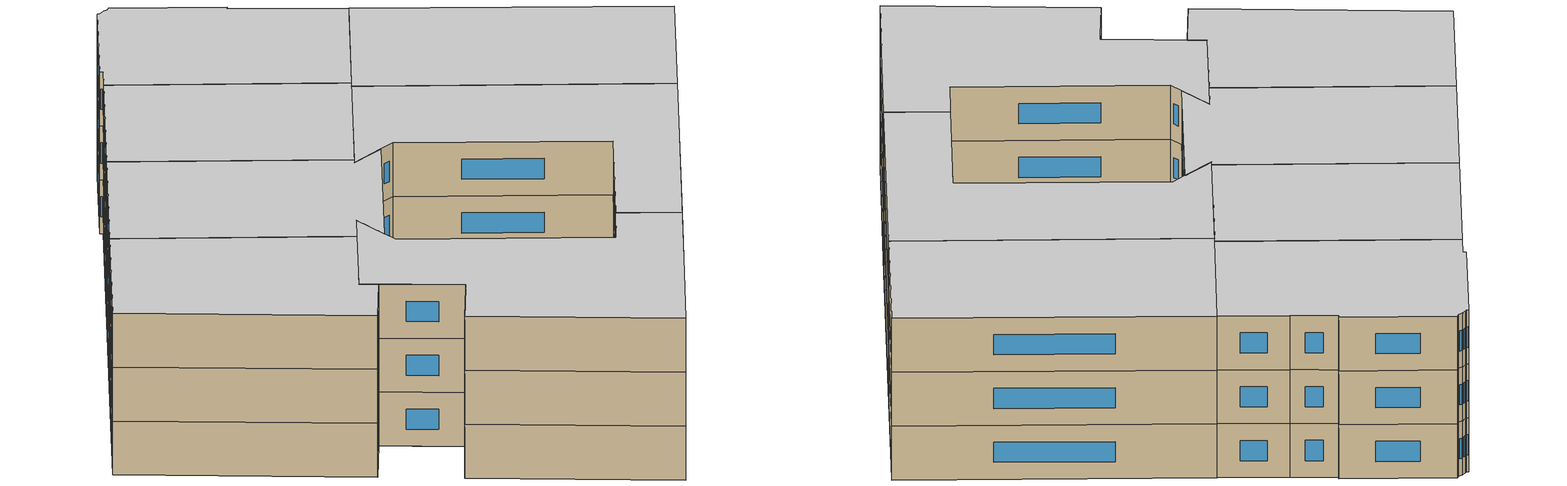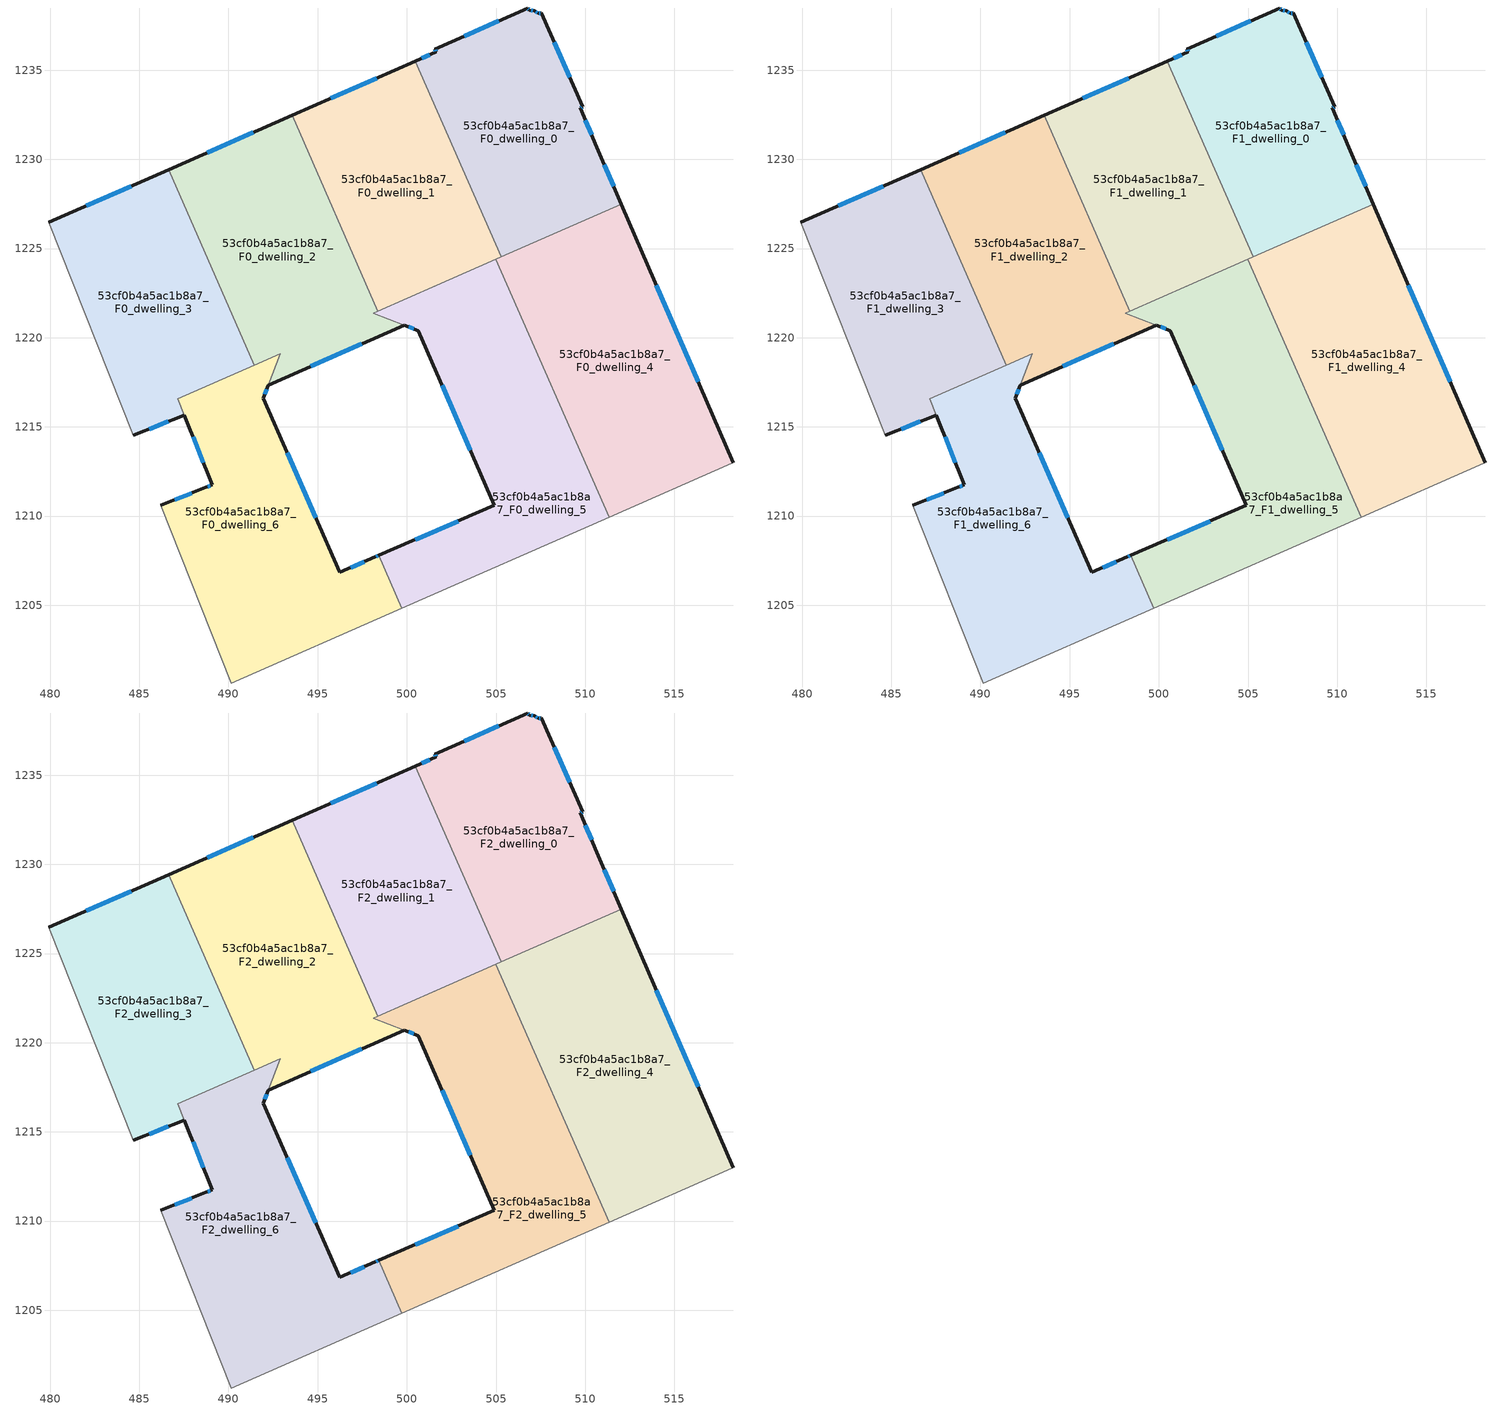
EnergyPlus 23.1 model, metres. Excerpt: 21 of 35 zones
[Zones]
53cf0b4a5ac1b8a7_F0_dwelling_0
 floor ground (EU_floor_Construction): 507.54,1238.21 509.86,1232.94 509.73,1232.89 510.64,1230.69 512.03,1227.48 505.29,1224.53 500.47,1235.51 501.64,1236.03 501.58,1236.19 506.77,1238.49 506.86,1238.37 506.89,1238.38 507.15,1238.33 507.39,1238.19 z0
 wall outside (EU_wall_Construction): 512.03,1227.48 510.64,1230.69 509.73,1232.89 509.86,1232.94 507.54,1238.21 507.39,1238.19 507.15,1238.33 506.89,1238.38 506.86,1238.37 506.77,1238.49 501.58,1236.19 501.64,1236.03 500.47,1235.51 z0:3
 wall to 53cf0b4a5ac1b8a7_F0_dwelling_1 (EU_wall_Construction): 500.47,1235.51 505.29,1224.53 z0:3
 wall to 53cf0b4a5ac1b8a7_F0_dwelling_4 (EU_wall_Construction): 505.29,1224.53 512.03,1227.48 z0:3
 window (EU_Window_Construction): 506.83,1238.41 506.8,1238.45 / 507.07,1238.35 506.97,1238.36 / 507.31,1238.23 507.22,1238.29 / 507.49,1238.21 507.44,1238.19 / 509.13,1234.59 508.26,1236.56 / 509.77,1232.91 509.82,1232.92 / 510.35,1231.38 510.02,1232.2 / 511.59,1228.49 511.07,1229.69 / 501.28,1235.87 500.84,1235.67 / 501.6,1236.14 501.62,1236.08 / 505.14,1237.77 503.21,1236.91 z0.94:2.06
53cf0b4a5ac1b8a7_F0_dwelling_1
 floor ground (EU_floor_Construction): 500.47,1235.51 505.29,1224.53 498.38,1221.49 493.56,1232.47 z0
 wall outside (EU_wall_Construction): 500.47,1235.51 493.56,1232.47 z0:3
 wall to 53cf0b4a5ac1b8a7_F0_dwelling_2 (EU_wall_Construction): 493.56,1232.47 498.38,1221.49 z0:3
 wall to 53cf0b4a5ac1b8a7_F0_dwelling_5 (EU_wall_Construction): 498.38,1221.49 504.99,1224.4 z0:3
 wall to 53cf0b4a5ac1b8a7_F0_dwelling_4 (EU_wall_Construction): 504.99,1224.4 505.29,1224.53 z0:3
 window (EU_Window_Construction): 498.31,1234.56 495.73,1233.43 z0.94:2.06
53cf0b4a5ac1b8a7_F0_dwelling_2
 floor ground (EU_floor_Construction): 493.56,1232.47 498.38,1221.49 498.11,1221.38 499.85,1220.71 492.23,1217.35 492.91,1219.1 491.46,1218.46 486.65,1229.43 z0
 wall outside (EU_wall_Construction): 493.56,1232.47 486.65,1229.43 / 492.23,1217.35 499.85,1220.71 z0:3
 wall to 53cf0b4a5ac1b8a7_F0_dwelling_6 (EU_wall_Construction): 491.46,1218.46 492.91,1219.1 492.23,1217.35 z0:3
 wall to 53cf0b4a5ac1b8a7_F0_dwelling_3 (EU_wall_Construction): 486.65,1229.43 491.46,1218.46 z0:3
 wall to 53cf0b4a5ac1b8a7_F0_dwelling_5 (EU_wall_Construction): 499.85,1220.71 498.11,1221.38 498.38,1221.49 z0:3
 window (EU_Window_Construction): 491.39,1231.52 488.81,1230.38 / 494.62,1218.4 497.46,1219.65 z0.94:2.06
53cf0b4a5ac1b8a7_F0_dwelling_3
 floor ground (EU_floor_Construction): 486.65,1229.43 491.45,1218.46 487.17,1216.58 487.53,1215.66 484.66,1214.53 479.92,1226.47 z0
 wall outside (EU_wall_Construction): 484.66,1214.53 487.53,1215.66 / 486.65,1229.43 479.92,1226.47 z0:3
 wall adiabatic (EU_wall_Construction): 479.92,1226.47 484.66,1214.53 z0:3
 wall to 53cf0b4a5ac1b8a7_F0_dwelling_6 (EU_wall_Construction): 487.53,1215.66 487.16,1216.58 / 487.17,1216.58 491.45,1218.46 z0:3
 window (EU_Window_Construction): 485.56,1214.88 486.63,1215.31 / 484.54,1228.5 482.03,1227.4 z0.94:2.06
53cf0b4a5ac1b8a7_F0_dwelling_4
 floor ground (EU_floor_Construction): 512.03,1227.48 518.3,1212.99 518.21,1212.95 511.34,1209.93 504.99,1224.4 z0
 wall outside (EU_wall_Construction): 518.3,1212.99 512.03,1227.48 z0:3
 wall to 53cf0b4a5ac1b8a7_F0_dwelling_5 (EU_wall_Construction): 504.99,1224.4 511.34,1209.93 z0:3
 wall adiabatic (EU_wall_Construction): 511.34,1209.93 518.21,1212.95 518.3,1212.99 / 504.99,1224.4 501.42,1222.83 / 504.99,1224.4 501.42,1222.83 z0:3
 window (EU_Window_Construction): 516.34,1217.53 514,1222.94 z0.94:2.06
53cf0b4a5ac1b8a7_F0_dwelling_5
 floor ground (EU_floor_Construction): 504.99,1224.4 511.34,1209.93 499.73,1204.84 498.43,1207.79 504.9,1210.61 500.64,1220.4 499.85,1220.71 498.11,1221.38 z0
 wall outside (EU_wall_Construction): 499.85,1220.71 500.64,1220.4 504.9,1210.61 498.43,1207.79 z0:3
 wall adiabatic (EU_wall_Construction): 499.73,1204.84 511.34,1209.93 z0:3
 wall to 53cf0b4a5ac1b8a7_F0_dwelling_6 (EU_wall_Construction): 498.43,1207.79 499.73,1204.84 z0:3
 window (EU_Window_Construction): 502.87,1209.72 500.46,1208.67 / 501.98,1217.33 503.57,1213.68 / 500.1,1220.62 500.39,1220.5 z0.94:2.06
53cf0b4a5ac1b8a7_F0_dwelling_6
 floor ground (EU_floor_Construction): 492.91,1219.1 491.94,1216.61 496.24,1206.84 498.24,1207.71 498.43,1207.79 499.73,1204.84 490.16,1200.64 486.21,1210.6 488.73,1211.61 489.08,1211.75 487.16,1216.58 z0
 wall outside (EU_wall_Construction): 498.43,1207.79 498.24,1207.71 496.24,1206.84 491.94,1216.61 492.23,1217.35 / 487.53,1215.66 489.08,1211.75 488.73,1211.61 486.21,1210.6 z0:3
 wall adiabatic (EU_wall_Construction): 486.21,1210.6 490.16,1200.64 499.73,1204.84 z0:3
 window (EU_Window_Construction): 497.61,1207.43 496.87,1207.11 / 498.37,1207.76 498.3,1207.73 / 487.94,1211.29 487,1210.92 / 488.97,1211.71 488.84,1211.65 / 494.89,1209.9 493.29,1213.55 / 492.03,1216.84 492.14,1217.12 / 488.01,1214.44 488.6,1212.98 z0.94:2.06
53cf0b4a5ac1b8a7_F1_dwelling_0
 floor to 53cf0b4a5ac1b8a7_F0_dwelling_0 (EU_floor_Construction): 507.54,1238.21 509.86,1232.94 509.73,1232.89 510.64,1230.69 512.03,1227.48 505.29,1224.53 500.47,1235.51 501.64,1236.03 501.58,1236.19 506.77,1238.49 506.86,1238.37 506.89,1238.38 507.15,1238.33 507.39,1238.19 z3
 wall outside (EU_wall_Construction): 512.03,1227.48 510.64,1230.69 509.73,1232.89 509.86,1232.94 507.54,1238.21 507.39,1238.19 507.15,1238.33 506.89,1238.38 506.86,1238.37 506.77,1238.49 501.58,1236.19 501.64,1236.03 500.47,1235.51 z3:6
 wall to 53cf0b4a5ac1b8a7_F1_dwelling_1 (EU_wall_Construction): 500.47,1235.51 505.29,1224.53 z3:6
 wall to 53cf0b4a5ac1b8a7_F1_dwelling_4 (EU_wall_Construction): 505.29,1224.53 512.03,1227.48 z3:6
 window (EU_Window_Construction): 506.83,1238.41 506.8,1238.45 / 507.07,1238.35 506.97,1238.36 / 507.31,1238.23 507.22,1238.29 / 507.49,1238.21 507.44,1238.19 / 509.13,1234.59 508.26,1236.56 / 509.77,1232.91 509.82,1232.92 / 510.35,1231.38 510.02,1232.2 / 511.59,1228.49 511.07,1229.69 / 501.28,1235.87 500.84,1235.67 / 501.6,1236.14 501.62,1236.08 / 505.14,1237.77 503.21,1236.91 z3.94:5.06
53cf0b4a5ac1b8a7_F1_dwelling_1
 floor to 53cf0b4a5ac1b8a7_F0_dwelling_1 (EU_floor_Construction): 500.47,1235.51 505.29,1224.53 498.38,1221.49 493.56,1232.47 z3
 wall outside (EU_wall_Construction): 500.47,1235.51 493.56,1232.47 z3:6
 wall to 53cf0b4a5ac1b8a7_F1_dwelling_2 (EU_wall_Construction): 493.56,1232.47 498.38,1221.49 z3:6
 wall to 53cf0b4a5ac1b8a7_F1_dwelling_5 (EU_wall_Construction): 498.38,1221.49 504.99,1224.4 z3:6
 wall to 53cf0b4a5ac1b8a7_F1_dwelling_4 (EU_wall_Construction): 504.99,1224.4 505.29,1224.53 z3:6
 window (EU_Window_Construction): 498.31,1234.56 495.73,1233.43 z3.94:5.06
53cf0b4a5ac1b8a7_F1_dwelling_2
 floor to 53cf0b4a5ac1b8a7_F0_dwelling_2 (EU_floor_Construction): 493.56,1232.47 498.38,1221.49 498.11,1221.38 499.85,1220.71 492.23,1217.35 492.91,1219.1 491.46,1218.46 486.65,1229.43 z3
 wall outside (EU_wall_Construction): 493.56,1232.47 486.65,1229.43 / 492.23,1217.35 499.85,1220.71 z3:6
 wall to 53cf0b4a5ac1b8a7_F1_dwelling_6 (EU_wall_Construction): 491.46,1218.46 492.91,1219.1 492.23,1217.35 z3:6
 wall to 53cf0b4a5ac1b8a7_F1_dwelling_3 (EU_wall_Construction): 486.65,1229.43 491.46,1218.46 z3:6
 wall to 53cf0b4a5ac1b8a7_F1_dwelling_5 (EU_wall_Construction): 499.85,1220.71 498.11,1221.38 498.38,1221.49 z3:6
 window (EU_Window_Construction): 491.39,1231.52 488.81,1230.38 / 494.62,1218.4 497.46,1219.65 z3.94:5.06
53cf0b4a5ac1b8a7_F1_dwelling_3
 floor to 53cf0b4a5ac1b8a7_F0_dwelling_3 (EU_floor_Construction): 486.65,1229.43 491.45,1218.46 487.17,1216.58 487.53,1215.66 484.66,1214.53 479.92,1226.47 z3
 wall outside (EU_wall_Construction): 484.66,1214.53 487.53,1215.66 / 486.65,1229.43 479.92,1226.47 z3:6
 wall adiabatic (EU_wall_Construction): 479.92,1226.47 484.66,1214.53 z3:6
 wall to 53cf0b4a5ac1b8a7_F1_dwelling_6 (EU_wall_Construction): 487.53,1215.66 487.16,1216.58 / 487.17,1216.58 491.45,1218.46 z3:6
 window (EU_Window_Construction): 485.56,1214.88 486.63,1215.31 / 484.54,1228.5 482.03,1227.4 z3.94:5.06
53cf0b4a5ac1b8a7_F1_dwelling_4
 floor to 53cf0b4a5ac1b8a7_F0_dwelling_4 (EU_floor_Construction): 512.03,1227.48 518.3,1212.99 518.21,1212.95 511.34,1209.93 504.99,1224.4 z3
 wall outside (EU_wall_Construction): 518.3,1212.99 512.03,1227.48 z3:6
 wall to 53cf0b4a5ac1b8a7_F1_dwelling_5 (EU_wall_Construction): 504.99,1224.4 511.34,1209.93 z3:6
 wall adiabatic (EU_wall_Construction): 511.34,1209.93 518.21,1212.95 518.3,1212.99 / 504.99,1224.4 501.42,1222.83 / 504.99,1224.4 501.42,1222.83 z3:6
 window (EU_Window_Construction): 516.34,1217.53 514,1222.94 z3.94:5.06
53cf0b4a5ac1b8a7_F1_dwelling_5
 floor to 53cf0b4a5ac1b8a7_F0_dwelling_5 (EU_floor_Construction): 504.99,1224.4 511.34,1209.93 499.73,1204.84 498.43,1207.79 504.9,1210.61 500.64,1220.4 499.85,1220.71 498.11,1221.38 z3
 wall outside (EU_wall_Construction): 499.85,1220.71 500.64,1220.4 504.9,1210.61 498.43,1207.79 z3:6
 wall adiabatic (EU_wall_Construction): 499.73,1204.84 511.34,1209.93 z3:6
 wall to 53cf0b4a5ac1b8a7_F1_dwelling_6 (EU_wall_Construction): 498.43,1207.79 499.73,1204.84 z3:6
 window (EU_Window_Construction): 502.87,1209.72 500.46,1208.67 / 501.98,1217.33 503.57,1213.68 / 500.1,1220.62 500.39,1220.5 z3.94:5.06
53cf0b4a5ac1b8a7_F1_dwelling_6
 floor to 53cf0b4a5ac1b8a7_F0_dwelling_6 (EU_floor_Construction): 492.91,1219.1 491.94,1216.61 496.24,1206.84 498.24,1207.71 498.43,1207.79 499.73,1204.84 490.16,1200.64 486.21,1210.6 488.73,1211.61 489.08,1211.75 487.17,1216.58 z3
 wall outside (EU_wall_Construction): 498.43,1207.79 498.24,1207.71 496.24,1206.84 491.94,1216.61 492.23,1217.35 / 487.53,1215.66 489.08,1211.75 488.73,1211.61 486.21,1210.6 z3:6
 wall adiabatic (EU_wall_Construction): 486.21,1210.6 490.16,1200.64 499.73,1204.84 z3:6
 window (EU_Window_Construction): 497.61,1207.43 496.87,1207.11 / 498.37,1207.76 498.3,1207.73 / 487.94,1211.29 487,1210.92 / 488.97,1211.71 488.84,1211.65 / 494.89,1209.9 493.29,1213.55 / 492.03,1216.84 492.14,1217.12 / 488.01,1214.44 488.6,1212.98 z3.94:5.06
53cf0b4a5ac1b8a7_F2_dwelling_0
 floor to 53cf0b4a5ac1b8a7_F1_dwelling_0 (EU_floor_Construction): 507.54,1238.21 509.86,1232.94 509.73,1232.89 510.64,1230.69 512.03,1227.48 505.29,1224.53 500.47,1235.51 501.64,1236.03 501.58,1236.19 506.77,1238.49 506.86,1238.37 506.89,1238.38 507.15,1238.33 507.39,1238.19 z6
 wall outside (EU_wall_Construction): 512.03,1227.48 510.64,1230.69 509.73,1232.89 509.86,1232.94 507.54,1238.21 507.39,1238.19 507.15,1238.33 506.89,1238.38 506.86,1238.37 506.77,1238.49 501.58,1236.19 501.64,1236.03 500.47,1235.51 z6:9
 wall to 53cf0b4a5ac1b8a7_F2_dwelling_1 (EU_wall_Construction): 500.47,1235.51 505.29,1224.53 z6:9
 wall to 53cf0b4a5ac1b8a7_F2_dwelling_4 (EU_wall_Construction): 505.29,1224.53 512.03,1227.48 z6:9
 window (EU_Window_Construction): 506.83,1238.41 506.8,1238.45 / 507.07,1238.35 506.97,1238.36 / 507.31,1238.23 507.22,1238.29 / 507.49,1238.21 507.44,1238.19 / 509.13,1234.59 508.26,1236.56 / 509.77,1232.91 509.82,1232.92 / 510.35,1231.38 510.02,1232.2 / 511.59,1228.49 511.07,1229.69 / 501.28,1235.87 500.84,1235.67 / 501.6,1236.14 501.62,1236.08 / 505.14,1237.77 503.21,1236.91 z6.94:8.06
 ceiling to 53cf0b4a5ac1b8a7_F3_dwelling_0 (EU_floor_Construction): 512.03,1227.48 510.64,1230.69 509.73,1232.89 509.86,1232.94 507.54,1238.21 507.39,1238.19 507.15,1238.33 506.89,1238.38 506.86,1238.37 506.77,1238.49 501.58,1236.19 501.64,1236.03 500.47,1235.51 505.29,1224.53 z9
53cf0b4a5ac1b8a7_F2_dwelling_1
 floor to 53cf0b4a5ac1b8a7_F1_dwelling_1 (EU_floor_Construction): 500.47,1235.51 505.29,1224.53 498.38,1221.49 493.56,1232.47 z6
 wall outside (EU_wall_Construction): 500.47,1235.51 493.56,1232.47 z6:9
 wall to 53cf0b4a5ac1b8a7_F2_dwelling_2 (EU_wall_Construction): 493.56,1232.47 498.38,1221.49 z6:9
 wall to 53cf0b4a5ac1b8a7_F2_dwelling_5 (EU_wall_Construction): 498.38,1221.49 504.99,1224.4 z6:9
 wall to 53cf0b4a5ac1b8a7_F2_dwelling_4 (EU_wall_Construction): 504.99,1224.4 505.29,1224.53 z6:9
 window (EU_Window_Construction): 498.31,1234.56 495.73,1233.43 z6.94:8.06
 ceiling to 53cf0b4a5ac1b8a7_F3_dwelling_1 (EU_floor_Construction): 505.29,1224.53 500.47,1235.51 493.56,1232.47 498.38,1221.49 z9
53cf0b4a5ac1b8a7_F2_dwelling_2
 floor to 53cf0b4a5ac1b8a7_F1_dwelling_2 (EU_floor_Construction): 493.56,1232.47 498.38,1221.49 498.11,1221.38 499.85,1220.71 492.23,1217.35 492.91,1219.1 491.46,1218.46 486.65,1229.43 z6
 wall outside (EU_wall_Construction): 493.56,1232.47 486.65,1229.43 / 492.23,1217.35 499.85,1220.71 z6:9
 wall to 53cf0b4a5ac1b8a7_F2_dwelling_6 (EU_wall_Construction): 491.46,1218.46 492.91,1219.1 492.23,1217.35 z6:9
 wall to 53cf0b4a5ac1b8a7_F2_dwelling_3 (EU_wall_Construction): 486.65,1229.43 491.46,1218.46 z6:9
 wall to 53cf0b4a5ac1b8a7_F2_dwelling_5 (EU_wall_Construction): 499.85,1220.71 498.11,1221.38 498.38,1221.49 z6:9
 window (EU_Window_Construction): 491.39,1231.52 488.81,1230.38 / 494.62,1218.4 497.46,1219.65 z6.94:8.06
 ceiling to 53cf0b4a5ac1b8a7_F3_dwelling_2 (EU_floor_Construction): 499.85,1220.71 498.11,1221.38 498.38,1221.49 493.56,1232.47 486.65,1229.43 491.46,1218.46 492.91,1219.1 492.23,1217.35 z9
53cf0b4a5ac1b8a7_F2_dwelling_3
 floor to 53cf0b4a5ac1b8a7_F1_dwelling_3 (EU_floor_Construction): 486.65,1229.43 491.45,1218.46 487.17,1216.58 487.53,1215.66 484.66,1214.53 479.92,1226.47 z6
 wall outside (EU_wall_Construction): 484.66,1214.53 487.53,1215.66 / 486.65,1229.43 479.92,1226.47 z6:9
 wall adiabatic (EU_wall_Construction): 479.92,1226.47 484.66,1214.53 z6:9
 wall to 53cf0b4a5ac1b8a7_F2_dwelling_6 (EU_wall_Construction): 487.53,1215.66 487.16,1216.58 / 487.17,1216.58 491.45,1218.46 z6:9
 window (EU_Window_Construction): 485.56,1214.88 486.63,1215.31 / 484.54,1228.5 482.03,1227.4 z6.94:8.06
 ceiling to 53cf0b4a5ac1b8a7_F3_dwelling_3 (EU_floor_Construction): 491.45,1218.46 486.65,1229.43 479.92,1226.47 484.66,1214.53 487.53,1215.66 487.17,1216.58 z9
53cf0b4a5ac1b8a7_F2_dwelling_4
 floor to 53cf0b4a5ac1b8a7_F1_dwelling_4 (EU_floor_Construction): 512.03,1227.48 518.3,1212.99 518.21,1212.95 511.34,1209.93 504.99,1224.4 z6
 wall outside (EU_wall_Construction): 518.3,1212.99 512.03,1227.48 z6:9
 wall to 53cf0b4a5ac1b8a7_F2_dwelling_5 (EU_wall_Construction): 504.99,1224.4 511.34,1209.93 z6:9
 wall adiabatic (EU_wall_Construction): 511.34,1209.93 518.21,1212.95 518.3,1212.99 / 504.99,1224.4 501.42,1222.83 / 504.99,1224.4 501.42,1222.83 z6:9
 window (EU_Window_Construction): 516.34,1217.53 514,1222.94 z6.94:8.06
 ceiling to 53cf0b4a5ac1b8a7_F3_dwelling_4 (EU_floor_Construction): 518.21,1212.95 518.3,1212.99 512.03,1227.48 504.99,1224.4 511.34,1209.93 z9
53cf0b4a5ac1b8a7_F2_dwelling_5
 floor to 53cf0b4a5ac1b8a7_F1_dwelling_5 (EU_floor_Construction): 504.99,1224.4 511.34,1209.93 499.73,1204.84 498.43,1207.79 504.9,1210.61 500.64,1220.4 499.85,1220.71 498.11,1221.38 z6
 wall outside (EU_wall_Construction): 499.85,1220.71 500.64,1220.4 504.9,1210.61 498.43,1207.79 z6:9
 wall adiabatic (EU_wall_Construction): 499.73,1204.84 511.34,1209.93 z6:9
 wall to 53cf0b4a5ac1b8a7_F2_dwelling_6 (EU_wall_Construction): 498.43,1207.79 499.73,1204.84 z6:9
 window (EU_Window_Construction): 502.87,1209.72 500.46,1208.67 / 501.98,1217.33 503.57,1213.68 / 500.1,1220.62 500.39,1220.5 z6.94:8.06
 ceiling to 53cf0b4a5ac1b8a7_F3_dwelling_5 (EU_floor_Construction): 511.34,1209.93 504.99,1224.4 498.11,1221.38 499.85,1220.71 500.64,1220.4 504.9,1210.61 498.43,1207.79 499.73,1204.84 z9
53cf0b4a5ac1b8a7_F2_dwelling_6
 floor to 53cf0b4a5ac1b8a7_F1_dwelling_6 (EU_floor_Construction): 492.91,1219.1 491.94,1216.61 496.24,1206.84 498.24,1207.71 498.43,1207.79 499.73,1204.84 490.16,1200.64 486.21,1210.6 488.73,1211.61 489.08,1211.75 487.17,1216.58 z6
 wall outside (EU_wall_Construction): 498.43,1207.79 498.24,1207.71 496.24,1206.84 491.94,1216.61 492.23,1217.35 / 487.53,1215.66 489.08,1211.75 488.73,1211.61 486.21,1210.6 z6:9
 wall adiabatic (EU_wall_Construction): 486.21,1210.6 490.16,1200.64 499.73,1204.84 z6:9
 window (EU_Window_Construction): 497.61,1207.43 496.87,1207.11 / 498.37,1207.76 498.3,1207.73 / 487.94,1211.29 487,1210.92 / 488.97,1211.71 488.84,1211.65 / 494.89,1209.9 493.29,1213.55 / 492.03,1216.84 492.14,1217.12 / 488.01,1214.44 488.6,1212.98 z6.94:8.06
 ceiling to 53cf0b4a5ac1b8a7_F3_dwelling_6 (EU_floor_Construction): 499.73,1204.84 498.43,1207.79 498.24,1207.71 496.24,1206.84 491.94,1216.61 492.91,1219.1 487.17,1216.58 489.08,1211.75 488.73,1211.61 486.21,1210.6 490.16,1200.64 z9
[Building]
EU S2 Campaign: North Axis=0; Terrain=City; Solar Distribution=FullExterior
[Site:Location]
Vienna: Latitude=48; Longitude=16.5; Time Zone=1; Elevation=183
[SizingPeriod:WeatherFileDays]
AnnualSizingPeriod: Begin Month=1; Begin Day of Month=1; End Month=12; End Day of Month=31; Day of Week for Start Day=Monday; Use Weather File Daylight Saving Period=No; Use Weather File Rain and Snow Indicators=No
[MATERIAL]
EU_InternalMass_Material: Roughness=MediumRough; Thickness=0.1; Conductivity=1; Density=1800; Specific Heat=900; Thermal Absorptance=0.9; Solar Absorptance=0.7; Visible Absorptance=0.7
[MATERIAL:NOMASS] Roughness=MediumRough; Thermal Absorptance=0.9; Solar Absorptance=0.7; Visible Absorptance=0.7
Name | Thermal Resistance
EU_wall_NoMass | 0.914258
EU_floor_NoMass | 1.09711
[WINDOWMATERIAL:SIMPLEGLAZINGSYSTEM]
EU_Window_SimpleGlazing: UFactor=2.09642; Solar Heat Gain Coefficient=0.65; Visible Transmittance=0.65
[CONSTRUCTION]
EU_wall_Construction: EU_wall_NoMass
EU_floor_Construction: EU_floor_NoMass
EU_Window_Construction: EU_Window_SimpleGlazing
EU_InternalMass_Construction: EU_InternalMass_Material
[ZONE] Type=1; Multiplier=1; Ceiling Height=autocalculate; Floor Area=autocalculate; Part of Total Floor Area=Yes
Name | Volume
53cf0b4a5ac1b8a7_F0_dwelling_0; 53cf0b4a5ac1b8a7_F1_dwelling_0; 53cf0b4a5ac1b8a7_F2_dwelling_0 | 271.681
53cf0b4a5ac1b8a7_F0_dwelling_1; 53cf0b4a5ac1b8a7_F1_dwelling_1; 53cf0b4a5ac1b8a7_F2_dwelling_1 | 271.649
53cf0b4a5ac1b8a7_F0_dwelling_2; 53cf0b4a5ac1b8a7_F1_dwelling_2; 53cf0b4a5ac1b8a7_F2_dwelling_2 | 299.43
53cf0b4a5ac1b8a7_F0_dwelling_3; 53cf0b4a5ac1b8a7_F1_dwelling_3; 53cf0b4a5ac1b8a7_F2_dwelling_3 | 280.147
53cf0b4a5ac1b8a7_F0_dwelling_4; 53cf0b4a5ac1b8a7_F1_dwelling_4; 53cf0b4a5ac1b8a7_F2_dwelling_4 | 362.211
53cf0b4a5ac1b8a7_F0_dwelling_5; 53cf0b4a5ac1b8a7_F1_dwelling_5; 53cf0b4a5ac1b8a7_F2_dwelling_5 | 339.163
53cf0b4a5ac1b8a7_F0_dwelling_6 | 348.967
53cf0b4a5ac1b8a7_F1_dwelling_6; 53cf0b4a5ac1b8a7_F2_dwelling_6 | 348.913
[INTERNALMASS] Construction=EU_InternalMass_Construction
Name | Zone or ZoneList | Surface Area
53cf0b4a5ac1b8a7_F0_dwelling_0_EU_InternalMass | 53cf0b4a5ac1b8a7_F0_dwelling_0 | 90.5605
53cf0b4a5ac1b8a7_F0_dwelling_1_EU_InternalMass | 53cf0b4a5ac1b8a7_F0_dwelling_1 | 90.5497
53cf0b4a5ac1b8a7_F0_dwelling_2_EU_InternalMass | 53cf0b4a5ac1b8a7_F0_dwelling_2 | 99.816
53cf0b4a5ac1b8a7_F0_dwelling_3_EU_InternalMass | 53cf0b4a5ac1b8a7_F0_dwelling_3 | 93.408
53cf0b4a5ac1b8a7_F0_dwelling_4_EU_InternalMass | 53cf0b4a5ac1b8a7_F0_dwelling_4 | 120.741
53cf0b4a5ac1b8a7_F0_dwelling_5_EU_InternalMass | 53cf0b4a5ac1b8a7_F0_dwelling_5 | 113.058
53cf0b4a5ac1b8a7_F0_dwelling_6_EU_InternalMass | 53cf0b4a5ac1b8a7_F0_dwelling_6 | 116.318
53cf0b4a5ac1b8a7_F1_dwelling_0_EU_InternalMass | 53cf0b4a5ac1b8a7_F1_dwelling_0 | 90.5605
53cf0b4a5ac1b8a7_F1_dwelling_1_EU_InternalMass | 53cf0b4a5ac1b8a7_F1_dwelling_1 | 90.5497
53cf0b4a5ac1b8a7_F1_dwelling_2_EU_InternalMass | 53cf0b4a5ac1b8a7_F1_dwelling_2 | 99.816
53cf0b4a5ac1b8a7_F1_dwelling_3_EU_InternalMass | 53cf0b4a5ac1b8a7_F1_dwelling_3 | 93.408
53cf0b4a5ac1b8a7_F1_dwelling_4_EU_InternalMass | 53cf0b4a5ac1b8a7_F1_dwelling_4 | 120.741
53cf0b4a5ac1b8a7_F1_dwelling_5_EU_InternalMass | 53cf0b4a5ac1b8a7_F1_dwelling_5 | 113.058
53cf0b4a5ac1b8a7_F1_dwelling_6_EU_InternalMass | 53cf0b4a5ac1b8a7_F1_dwelling_6 | 116.318
53cf0b4a5ac1b8a7_F2_dwelling_0_EU_InternalMass | 53cf0b4a5ac1b8a7_F2_dwelling_0 | 90.5605
53cf0b4a5ac1b8a7_F2_dwelling_1_EU_InternalMass | 53cf0b4a5ac1b8a7_F2_dwelling_1 | 90.5497
53cf0b4a5ac1b8a7_F2_dwelling_2_EU_InternalMass | 53cf0b4a5ac1b8a7_F2_dwelling_2 | 99.816
53cf0b4a5ac1b8a7_F2_dwelling_3_EU_InternalMass | 53cf0b4a5ac1b8a7_F2_dwelling_3 | 93.408
53cf0b4a5ac1b8a7_F2_dwelling_4_EU_InternalMass | 53cf0b4a5ac1b8a7_F2_dwelling_4 | 120.741
53cf0b4a5ac1b8a7_F2_dwelling_5_EU_InternalMass | 53cf0b4a5ac1b8a7_F2_dwelling_5 | 113.058
53cf0b4a5ac1b8a7_F2_dwelling_6_EU_InternalMass | 53cf0b4a5ac1b8a7_F2_dwelling_6 | 116.318
[OTHEREQUIPMENT] Fuel Type=Electricity; Design Level Calculation Method=Watts/Area; Power per Zone Floor Area=1; Fraction Latent=0; Fraction Radiant=0; Fraction Lost=0; Carbon Dioxide Generation Rate=0; EndUse Subcategory=EU_Step8_InternalGains
Name | Zone or ZoneList or Space or SpaceList | Schedule
EU_Step8_InternalGain_53cf0b4a5ac1b8a7_F0_dwelling_0_f000 | 53cf0b4a5ac1b8a7_F0_dwelling_0 | EU_Step8_GainSchedule_53cf0b4a5ac1b8a7_F0_dwelling_0_f000
EU_Step8_InternalGain_53cf0b4a5ac1b8a7_F0_dwelling_1_f000 | 53cf0b4a5ac1b8a7_F0_dwelling_1 | EU_Step8_GainSchedule_53cf0b4a5ac1b8a7_F0_dwelling_1_f000
EU_Step8_InternalGain_53cf0b4a5ac1b8a7_F0_dwelling_2_f000 | 53cf0b4a5ac1b8a7_F0_dwelling_2 | EU_Step8_GainSchedule_53cf0b4a5ac1b8a7_F0_dwelling_2_f000
EU_Step8_InternalGain_53cf0b4a5ac1b8a7_F0_dwelling_3_f000 | 53cf0b4a5ac1b8a7_F0_dwelling_3 | EU_Step8_GainSchedule_53cf0b4a5ac1b8a7_F0_dwelling_3_f000
EU_Step8_InternalGain_53cf0b4a5ac1b8a7_F0_dwelling_4_f000 | 53cf0b4a5ac1b8a7_F0_dwelling_4 | EU_Step8_GainSchedule_53cf0b4a5ac1b8a7_F0_dwelling_4_f000
EU_Step8_InternalGain_53cf0b4a5ac1b8a7_F0_dwelling_5_f000 | 53cf0b4a5ac1b8a7_F0_dwelling_5 | EU_Step8_GainSchedule_53cf0b4a5ac1b8a7_F0_dwelling_5_f000
EU_Step8_InternalGain_53cf0b4a5ac1b8a7_F0_dwelling_6_f000 | 53cf0b4a5ac1b8a7_F0_dwelling_6 | EU_Step8_GainSchedule_53cf0b4a5ac1b8a7_F0_dwelling_6_f000
EU_Step8_InternalGain_53cf0b4a5ac1b8a7_F1_dwelling_0_f000 | 53cf0b4a5ac1b8a7_F1_dwelling_0 | EU_Step8_GainSchedule_53cf0b4a5ac1b8a7_F1_dwelling_0_f000
EU_Step8_InternalGain_53cf0b4a5ac1b8a7_F1_dwelling_1_f000 | 53cf0b4a5ac1b8a7_F1_dwelling_1 | EU_Step8_GainSchedule_53cf0b4a5ac1b8a7_F1_dwelling_1_f000
EU_Step8_InternalGain_53cf0b4a5ac1b8a7_F1_dwelling_2_f000 | 53cf0b4a5ac1b8a7_F1_dwelling_2 | EU_Step8_GainSchedule_53cf0b4a5ac1b8a7_F1_dwelling_2_f000
EU_Step8_InternalGain_53cf0b4a5ac1b8a7_F1_dwelling_3_f000 | 53cf0b4a5ac1b8a7_F1_dwelling_3 | EU_Step8_GainSchedule_53cf0b4a5ac1b8a7_F1_dwelling_3_f000
EU_Step8_InternalGain_53cf0b4a5ac1b8a7_F1_dwelling_4_f000 | 53cf0b4a5ac1b8a7_F1_dwelling_4 | EU_Step8_GainSchedule_53cf0b4a5ac1b8a7_F1_dwelling_4_f000
EU_Step8_InternalGain_53cf0b4a5ac1b8a7_F1_dwelling_5_f000 | 53cf0b4a5ac1b8a7_F1_dwelling_5 | EU_Step8_GainSchedule_53cf0b4a5ac1b8a7_F1_dwelling_5_f000
EU_Step8_InternalGain_53cf0b4a5ac1b8a7_F1_dwelling_6_f000 | 53cf0b4a5ac1b8a7_F1_dwelling_6 | EU_Step8_GainSchedule_53cf0b4a5ac1b8a7_F1_dwelling_6_f000
EU_Step8_InternalGain_53cf0b4a5ac1b8a7_F2_dwelling_0_f000 | 53cf0b4a5ac1b8a7_F2_dwelling_0 | EU_Step8_GainSchedule_53cf0b4a5ac1b8a7_F2_dwelling_0_f000
EU_Step8_InternalGain_53cf0b4a5ac1b8a7_F2_dwelling_1_f000 | 53cf0b4a5ac1b8a7_F2_dwelling_1 | EU_Step8_GainSchedule_53cf0b4a5ac1b8a7_F2_dwelling_1_f000
EU_Step8_InternalGain_53cf0b4a5ac1b8a7_F2_dwelling_2_f000 | 53cf0b4a5ac1b8a7_F2_dwelling_2 | EU_Step8_GainSchedule_53cf0b4a5ac1b8a7_F2_dwelling_2_f000
EU_Step8_InternalGain_53cf0b4a5ac1b8a7_F2_dwelling_3_f000 | 53cf0b4a5ac1b8a7_F2_dwelling_3 | EU_Step8_GainSchedule_53cf0b4a5ac1b8a7_F2_dwelling_3_f000
EU_Step8_InternalGain_53cf0b4a5ac1b8a7_F2_dwelling_4_f000 | 53cf0b4a5ac1b8a7_F2_dwelling_4 | EU_Step8_GainSchedule_53cf0b4a5ac1b8a7_F2_dwelling_4_f000
EU_Step8_InternalGain_53cf0b4a5ac1b8a7_F2_dwelling_5_f000 | 53cf0b4a5ac1b8a7_F2_dwelling_5 | EU_Step8_GainSchedule_53cf0b4a5ac1b8a7_F2_dwelling_5_f000
EU_Step8_InternalGain_53cf0b4a5ac1b8a7_F2_dwelling_6_f000 | 53cf0b4a5ac1b8a7_F2_dwelling_6 | EU_Step8_GainSchedule_53cf0b4a5ac1b8a7_F2_dwelling_6_f000
[ZONEVENTILATION:DESIGNFLOWRATE] Schedule=EU_AlwaysOn; Design Flow Rate Calculation Method=AirChanges/Hour; Air Changes per Hour=0.546891; Ventilation Type=Natural; Fan Pressure Rise=0; Fan Total Efficiency=1; Constant Term Coefficient=1; Temperature Term Coefficient=0; Velocity Term Coefficient=0; Velocity Squared Term Coefficient=0; Minimum Indoor Temperature=-100; Maximum Indoor Temperature=100; Delta Temperature=-100; Minimum Outdoor Temperature=-100; Maximum Outdoor Temperature=100; Maximum Wind Speed=40
Name | Zone or ZoneList or Space or SpaceList
EU_ConstantAir_53cf0b4a5ac1b8a7_F0_dwelling_0 | 53cf0b4a5ac1b8a7_F0_dwelling_0
EU_ConstantAir_53cf0b4a5ac1b8a7_F0_dwelling_1 | 53cf0b4a5ac1b8a7_F0_dwelling_1
EU_ConstantAir_53cf0b4a5ac1b8a7_F0_dwelling_2 | 53cf0b4a5ac1b8a7_F0_dwelling_2
EU_ConstantAir_53cf0b4a5ac1b8a7_F0_dwelling_3 | 53cf0b4a5ac1b8a7_F0_dwelling_3
EU_ConstantAir_53cf0b4a5ac1b8a7_F0_dwelling_4 | 53cf0b4a5ac1b8a7_F0_dwelling_4
EU_ConstantAir_53cf0b4a5ac1b8a7_F0_dwelling_5 | 53cf0b4a5ac1b8a7_F0_dwelling_5
EU_ConstantAir_53cf0b4a5ac1b8a7_F0_dwelling_6 | 53cf0b4a5ac1b8a7_F0_dwelling_6
EU_ConstantAir_53cf0b4a5ac1b8a7_F1_dwelling_0 | 53cf0b4a5ac1b8a7_F1_dwelling_0
EU_ConstantAir_53cf0b4a5ac1b8a7_F1_dwelling_1 | 53cf0b4a5ac1b8a7_F1_dwelling_1
EU_ConstantAir_53cf0b4a5ac1b8a7_F1_dwelling_2 | 53cf0b4a5ac1b8a7_F1_dwelling_2
EU_ConstantAir_53cf0b4a5ac1b8a7_F1_dwelling_3 | 53cf0b4a5ac1b8a7_F1_dwelling_3
EU_ConstantAir_53cf0b4a5ac1b8a7_F1_dwelling_4 | 53cf0b4a5ac1b8a7_F1_dwelling_4
EU_ConstantAir_53cf0b4a5ac1b8a7_F1_dwelling_5 | 53cf0b4a5ac1b8a7_F1_dwelling_5
EU_ConstantAir_53cf0b4a5ac1b8a7_F1_dwelling_6 | 53cf0b4a5ac1b8a7_F1_dwelling_6
EU_ConstantAir_53cf0b4a5ac1b8a7_F2_dwelling_0 | 53cf0b4a5ac1b8a7_F2_dwelling_0
EU_ConstantAir_53cf0b4a5ac1b8a7_F2_dwelling_1 | 53cf0b4a5ac1b8a7_F2_dwelling_1
EU_ConstantAir_53cf0b4a5ac1b8a7_F2_dwelling_2 | 53cf0b4a5ac1b8a7_F2_dwelling_2
EU_ConstantAir_53cf0b4a5ac1b8a7_F2_dwelling_3 | 53cf0b4a5ac1b8a7_F2_dwelling_3
EU_ConstantAir_53cf0b4a5ac1b8a7_F2_dwelling_4 | 53cf0b4a5ac1b8a7_F2_dwelling_4
EU_ConstantAir_53cf0b4a5ac1b8a7_F2_dwelling_5 | 53cf0b4a5ac1b8a7_F2_dwelling_5
EU_ConstantAir_53cf0b4a5ac1b8a7_F2_dwelling_6 | 53cf0b4a5ac1b8a7_F2_dwelling_6
[HVACTEMPLATE:THERMOSTAT] Constant Heating Setpoint=20; Constant Cooling Setpoint=50
EU_HeatOnly_53cf0b4a5ac1b8a7_F0_dwelling_0; EU_HeatOnly_53cf0b4a5ac1b8a7_F0_dwelling_1; EU_HeatOnly_53cf0b4a5ac1b8a7_F0_dwelling_2; EU_HeatOnly_53cf0b4a5ac1b8a7_F0_dwelling_3; EU_HeatOnly_53cf0b4a5ac1b8a7_F0_dwelling_4; EU_HeatOnly_53cf0b4a5ac1b8a7_F0_dwelling_5; EU_HeatOnly_53cf0b4a5ac1b8a7_F0_dwelling_6; EU_HeatOnly_53cf0b4a5ac1b8a7_F1_dwelling_0; EU_HeatOnly_53cf0b4a5ac1b8a7_F1_dwelling_1; EU_HeatOnly_53cf0b4a5ac1b8a7_F1_dwelling_2; EU_HeatOnly_53cf0b4a5ac1b8a7_F1_dwelling_3; EU_HeatOnly_53cf0b4a5ac1b8a7_F1_dwelling_4; EU_HeatOnly_53cf0b4a5ac1b8a7_F1_dwelling_5; EU_HeatOnly_53cf0b4a5ac1b8a7_F1_dwelling_6; EU_HeatOnly_53cf0b4a5ac1b8a7_F2_dwelling_0; EU_HeatOnly_53cf0b4a5ac1b8a7_F2_dwelling_1; EU_HeatOnly_53cf0b4a5ac1b8a7_F2_dwelling_2; EU_HeatOnly_53cf0b4a5ac1b8a7_F2_dwelling_3; EU_HeatOnly_53cf0b4a5ac1b8a7_F2_dwelling_4; EU_HeatOnly_53cf0b4a5ac1b8a7_F2_dwelling_5; EU_HeatOnly_53cf0b4a5ac1b8a7_F2_dwelling_6; EU_HeatOnly_53cf0b4a5ac1b8a7_F3_dwelling_0; EU_HeatOnly_53cf0b4a5ac1b8a7_F3_dwelling_1; EU_HeatOnly_53cf0b4a5ac1b8a7_F3_dwelling_2; EU_HeatOnly_53cf0b4a5ac1b8a7_F3_dwelling_3; EU_HeatOnly_53cf0b4a5ac1b8a7_F3_dwelling_4; EU_HeatOnly_53cf0b4a5ac1b8a7_F3_dwelling_5; EU_HeatOnly_53cf0b4a5ac1b8a7_F3_dwelling_6; EU_HeatOnly_53cf0b4a5ac1b8a7_F4_dwelling_0; EU_HeatOnly_53cf0b4a5ac1b8a7_F4_dwelling_1; EU_HeatOnly_53cf0b4a5ac1b8a7_F4_dwelling_2; EU_HeatOnly_53cf0b4a5ac1b8a7_F4_dwelling_3; EU_HeatOnly_53cf0b4a5ac1b8a7_F4_dwelling_4; EU_HeatOnly_53cf0b4a5ac1b8a7_F4_dwelling_5; EU_HeatOnly_53cf0b4a5ac1b8a7_F4_dwelling_6
[HVACTEMPLATE:ZONE:IDEALLOADSAIRSYSTEM] System Availability Schedule=EU_AlwaysOn; Maximum Heating Supply Air Temperature=50; Minimum Cooling Supply Air Temperature=13; Maximum Heating Supply Air Humidity Ratio=0.0156; Minimum Cooling Supply Air Humidity Ratio=0.0077; Heating Limit=NoLimit; Cooling Limit=NoLimit; Heating Availability Schedule=EU_AlwaysOn; Cooling Availability Schedule=EU_CoolingOff; Dehumidification Control Type=ConstantSensibleHeatRatio; Cooling Sensible Heat Ratio=0.7; Dehumidification Setpoint=60; Humidification Control Type=None; Humidification Setpoint=30; Outdoor Air Method=None; Outdoor Air Flow Rate per Person=0.00944; Outdoor Air Flow Rate per Zone Floor Area=0; Outdoor Air Flow Rate per Zone=0; Demand Controlled Ventilation Type=None; Outdoor Air Economizer Type=NoEconomizer; Heat Recovery Type=None; Sensible Heat Recovery Effectiveness=0.7; Latent Heat Recovery Effectiveness=0.65
Name | Template Thermostat
53cf0b4a5ac1b8a7_F0_dwelling_0 | EU_HeatOnly_53cf0b4a5ac1b8a7_F0_dwelling_0
53cf0b4a5ac1b8a7_F0_dwelling_1 | EU_HeatOnly_53cf0b4a5ac1b8a7_F0_dwelling_1
53cf0b4a5ac1b8a7_F0_dwelling_2 | EU_HeatOnly_53cf0b4a5ac1b8a7_F0_dwelling_2
53cf0b4a5ac1b8a7_F0_dwelling_3 | EU_HeatOnly_53cf0b4a5ac1b8a7_F0_dwelling_3
53cf0b4a5ac1b8a7_F0_dwelling_4 | EU_HeatOnly_53cf0b4a5ac1b8a7_F0_dwelling_4
53cf0b4a5ac1b8a7_F0_dwelling_5 | EU_HeatOnly_53cf0b4a5ac1b8a7_F0_dwelling_5
53cf0b4a5ac1b8a7_F0_dwelling_6 | EU_HeatOnly_53cf0b4a5ac1b8a7_F0_dwelling_6
53cf0b4a5ac1b8a7_F1_dwelling_0 | EU_HeatOnly_53cf0b4a5ac1b8a7_F1_dwelling_0
53cf0b4a5ac1b8a7_F1_dwelling_1 | EU_HeatOnly_53cf0b4a5ac1b8a7_F1_dwelling_1
53cf0b4a5ac1b8a7_F1_dwelling_2 | EU_HeatOnly_53cf0b4a5ac1b8a7_F1_dwelling_2
53cf0b4a5ac1b8a7_F1_dwelling_3 | EU_HeatOnly_53cf0b4a5ac1b8a7_F1_dwelling_3
53cf0b4a5ac1b8a7_F1_dwelling_4 | EU_HeatOnly_53cf0b4a5ac1b8a7_F1_dwelling_4
53cf0b4a5ac1b8a7_F1_dwelling_5 | EU_HeatOnly_53cf0b4a5ac1b8a7_F1_dwelling_5
53cf0b4a5ac1b8a7_F1_dwelling_6 | EU_HeatOnly_53cf0b4a5ac1b8a7_F1_dwelling_6
53cf0b4a5ac1b8a7_F2_dwelling_0 | EU_HeatOnly_53cf0b4a5ac1b8a7_F2_dwelling_0
53cf0b4a5ac1b8a7_F2_dwelling_1 | EU_HeatOnly_53cf0b4a5ac1b8a7_F2_dwelling_1
53cf0b4a5ac1b8a7_F2_dwelling_2 | EU_HeatOnly_53cf0b4a5ac1b8a7_F2_dwelling_2
53cf0b4a5ac1b8a7_F2_dwelling_3 | EU_HeatOnly_53cf0b4a5ac1b8a7_F2_dwelling_3
53cf0b4a5ac1b8a7_F2_dwelling_4 | EU_HeatOnly_53cf0b4a5ac1b8a7_F2_dwelling_4
53cf0b4a5ac1b8a7_F2_dwelling_5 | EU_HeatOnly_53cf0b4a5ac1b8a7_F2_dwelling_5
53cf0b4a5ac1b8a7_F2_dwelling_6 | EU_HeatOnly_53cf0b4a5ac1b8a7_F2_dwelling_6
[SIZING:ZONE] Zone Cooling Design Supply Air Temperature Input Method=SupplyAirTemperature; Zone Cooling Design Supply Air Temperature=13; Zone Heating Design Supply Air Temperature Input Method=SupplyAirTemperature; Zone Heating Design Supply Air Temperature=50; Zone Cooling Design Supply Air Humidity Ratio=0.008; Zone Heating Design Supply Air Humidity Ratio=0.008; Cooling Design Air Flow Method=DesignDay; Cooling Design Air Flow Rate=0; Cooling Minimum Air Flow per Zone Floor Area=0.000762; Cooling Minimum Air Flow=0; Cooling Minimum Air Flow Fraction=0.2; Heating Design Air Flow Method=DesignDay; Heating Design Air Flow Rate=0; Heating Maximum Air Flow per Zone Floor Area=0.002032; Heating Maximum Air Flow=0.141576; Heating Maximum Air Flow Fraction=0.3; Account for Dedicated Outdoor Air System=No; Dedicated Outdoor Air System Control Strategy=NeutralSupplyAir; Dedicated Outdoor Air Low Setpoint Temperature for Design=autosize; Dedicated Outdoor Air High Setpoint Temperature for Design=autosize; Zone Load Sizing Method=Sensible Load Only No Latent Load; Zone Latent Cooling Design Supply Air Humidity Ratio Input Method=HumidityRatioDifference; Zone Cooling Design Supply Air Humidity Ratio Difference=0.005; Zone Latent Heating Design Supply Air Humidity Ratio Input Method=HumidityRatioDifference; Zone Humidification Design Supply Air Humidity Ratio Difference=0.005
53cf0b4a5ac1b8a7_F0_dwelling_0; 53cf0b4a5ac1b8a7_F0_dwelling_1; 53cf0b4a5ac1b8a7_F0_dwelling_2; 53cf0b4a5ac1b8a7_F0_dwelling_3; 53cf0b4a5ac1b8a7_F0_dwelling_4; 53cf0b4a5ac1b8a7_F0_dwelling_5; 53cf0b4a5ac1b8a7_F0_dwelling_6; 53cf0b4a5ac1b8a7_F1_dwelling_0; 53cf0b4a5ac1b8a7_F1_dwelling_1; 53cf0b4a5ac1b8a7_F1_dwelling_2; 53cf0b4a5ac1b8a7_F1_dwelling_3; 53cf0b4a5ac1b8a7_F1_dwelling_4; 53cf0b4a5ac1b8a7_F1_dwelling_5; 53cf0b4a5ac1b8a7_F1_dwelling_6; 53cf0b4a5ac1b8a7_F2_dwelling_0; 53cf0b4a5ac1b8a7_F2_dwelling_1; 53cf0b4a5ac1b8a7_F2_dwelling_2; 53cf0b4a5ac1b8a7_F2_dwelling_3; 53cf0b4a5ac1b8a7_F2_dwelling_4; 53cf0b4a5ac1b8a7_F2_dwelling_5; 53cf0b4a5ac1b8a7_F2_dwelling_6
[SCHEDULE:CONSTANT]
Name | Hourly Value
EU_AlwaysOn | 1
EU_CoolingOff | 0
[SCHEDULE:FILE] Column Number=1; Rows to Skip at Top=0; Number of Hours of Data=8760; Column Separator=Comma; Interpolate to Timestep=No; Minutes per Item=60; Adjust Schedule for Daylight Savings=Yes
Name | File
EU_Step8_GainSchedule_53cf0b4a5ac1b8a7_F0_dwelling_0_f000 | ../../schedules/53cf0b4a5ac1b8a7/53cf0b4a5ac1b8a7_F0_dwelling_0_f000_gain.csv
EU_Step8_GainSchedule_53cf0b4a5ac1b8a7_F0_dwelling_1_f000 | ../../schedules/53cf0b4a5ac1b8a7/53cf0b4a5ac1b8a7_F0_dwelling_1_f000_gain.csv
EU_Step8_GainSchedule_53cf0b4a5ac1b8a7_F0_dwelling_2_f000 | ../../schedules/53cf0b4a5ac1b8a7/53cf0b4a5ac1b8a7_F0_dwelling_2_f000_gain.csv
EU_Step8_GainSchedule_53cf0b4a5ac1b8a7_F0_dwelling_3_f000 | ../../schedules/53cf0b4a5ac1b8a7/53cf0b4a5ac1b8a7_F0_dwelling_3_f000_gain.csv
EU_Step8_GainSchedule_53cf0b4a5ac1b8a7_F0_dwelling_4_f000 | ../../schedules/53cf0b4a5ac1b8a7/53cf0b4a5ac1b8a7_F0_dwelling_4_f000_gain.csv
EU_Step8_GainSchedule_53cf0b4a5ac1b8a7_F0_dwelling_5_f000 | ../../schedules/53cf0b4a5ac1b8a7/53cf0b4a5ac1b8a7_F0_dwelling_5_f000_gain.csv
EU_Step8_GainSchedule_53cf0b4a5ac1b8a7_F0_dwelling_6_f000 | ../../schedules/53cf0b4a5ac1b8a7/53cf0b4a5ac1b8a7_F0_dwelling_6_f000_gain.csv
EU_Step8_GainSchedule_53cf0b4a5ac1b8a7_F1_dwelling_0_f000 | ../../schedules/53cf0b4a5ac1b8a7/53cf0b4a5ac1b8a7_F1_dwelling_0_f000_gain.csv
EU_Step8_GainSchedule_53cf0b4a5ac1b8a7_F1_dwelling_1_f000 | ../../schedules/53cf0b4a5ac1b8a7/53cf0b4a5ac1b8a7_F1_dwelling_1_f000_gain.csv
EU_Step8_GainSchedule_53cf0b4a5ac1b8a7_F1_dwelling_2_f000 | ../../schedules/53cf0b4a5ac1b8a7/53cf0b4a5ac1b8a7_F1_dwelling_2_f000_gain.csv
EU_Step8_GainSchedule_53cf0b4a5ac1b8a7_F1_dwelling_3_f000 | ../../schedules/53cf0b4a5ac1b8a7/53cf0b4a5ac1b8a7_F1_dwelling_3_f000_gain.csv
EU_Step8_GainSchedule_53cf0b4a5ac1b8a7_F1_dwelling_4_f000 | ../../schedules/53cf0b4a5ac1b8a7/53cf0b4a5ac1b8a7_F1_dwelling_4_f000_gain.csv
EU_Step8_GainSchedule_53cf0b4a5ac1b8a7_F1_dwelling_5_f000 | ../../schedules/53cf0b4a5ac1b8a7/53cf0b4a5ac1b8a7_F1_dwelling_5_f000_gain.csv
EU_Step8_GainSchedule_53cf0b4a5ac1b8a7_F1_dwelling_6_f000 | ../../schedules/53cf0b4a5ac1b8a7/53cf0b4a5ac1b8a7_F1_dwelling_6_f000_gain.csv
EU_Step8_GainSchedule_53cf0b4a5ac1b8a7_F2_dwelling_0_f000 | ../../schedules/53cf0b4a5ac1b8a7/53cf0b4a5ac1b8a7_F2_dwelling_0_f000_gain.csv
EU_Step8_GainSchedule_53cf0b4a5ac1b8a7_F2_dwelling_1_f000 | ../../schedules/53cf0b4a5ac1b8a7/53cf0b4a5ac1b8a7_F2_dwelling_1_f000_gain.csv
EU_Step8_GainSchedule_53cf0b4a5ac1b8a7_F2_dwelling_2_f000 | ../../schedules/53cf0b4a5ac1b8a7/53cf0b4a5ac1b8a7_F2_dwelling_2_f000_gain.csv
EU_Step8_GainSchedule_53cf0b4a5ac1b8a7_F2_dwelling_3_f000 | ../../schedules/53cf0b4a5ac1b8a7/53cf0b4a5ac1b8a7_F2_dwelling_3_f000_gain.csv
EU_Step8_GainSchedule_53cf0b4a5ac1b8a7_F2_dwelling_4_f000 | ../../schedules/53cf0b4a5ac1b8a7/53cf0b4a5ac1b8a7_F2_dwelling_4_f000_gain.csv
EU_Step8_GainSchedule_53cf0b4a5ac1b8a7_F2_dwelling_5_f000 | ../../schedules/53cf0b4a5ac1b8a7/53cf0b4a5ac1b8a7_F2_dwelling_5_f000_gain.csv
EU_Step8_GainSchedule_53cf0b4a5ac1b8a7_F2_dwelling_6_f000 | ../../schedules/53cf0b4a5ac1b8a7/53cf0b4a5ac1b8a7_F2_dwelling_6_f000_gain.csv
